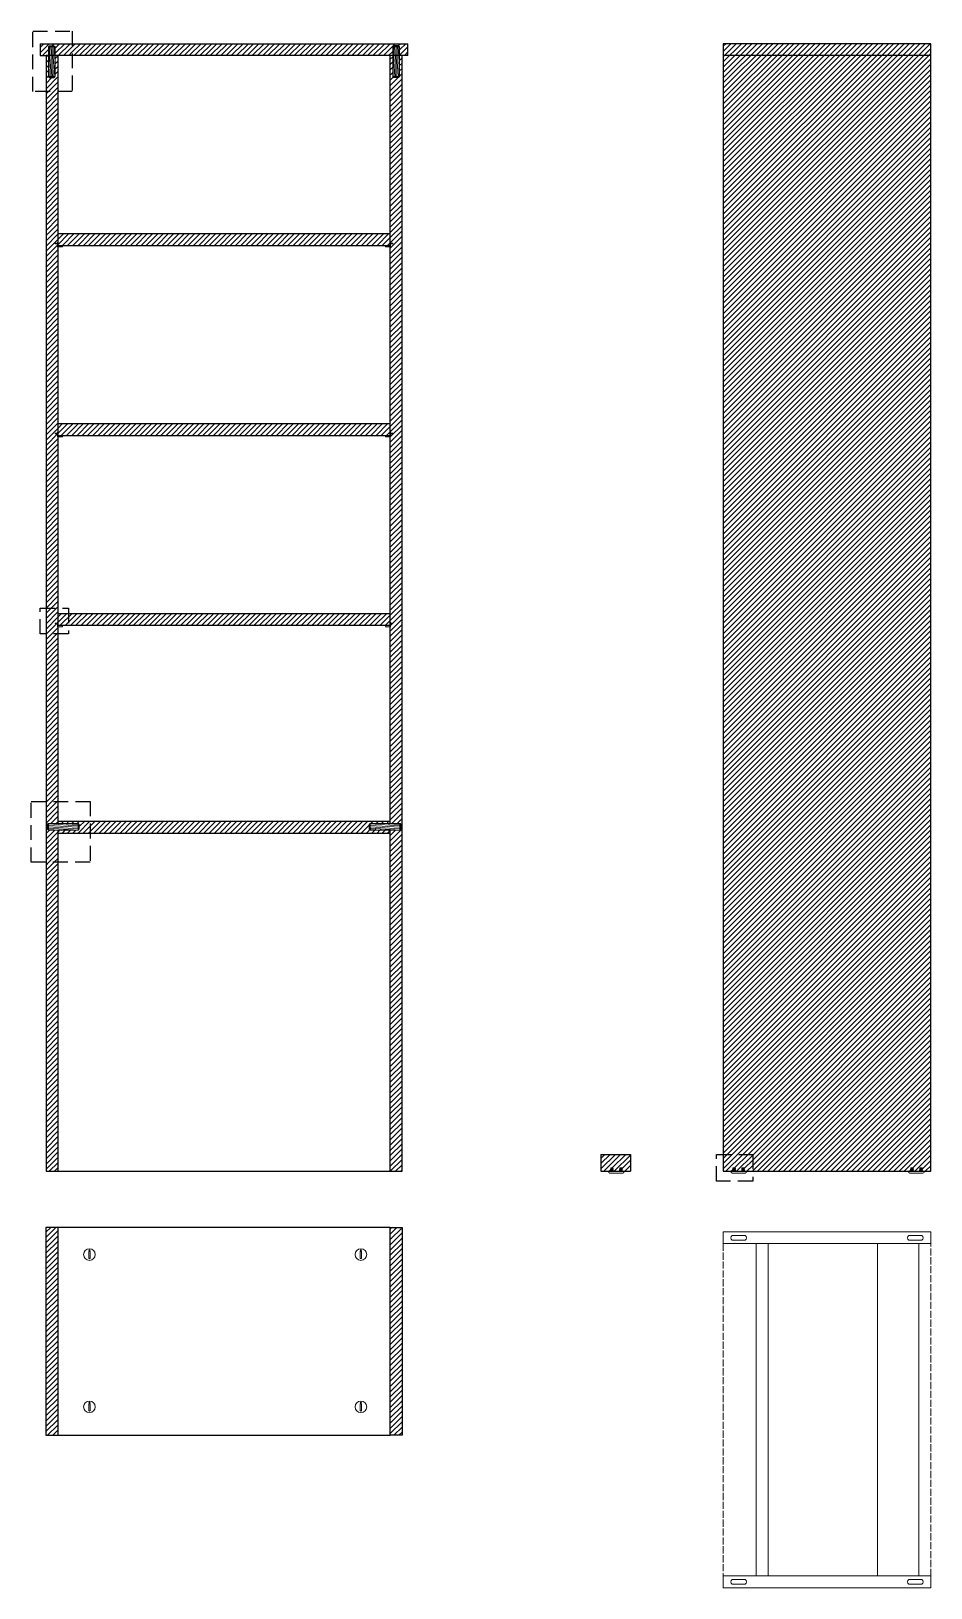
# Model space of a CAD drawing. Header units: centimetres. Extents: x -239 to 1959, y -161 to 626.
# Drawn here: x -68.9 to 82.7, y 31.9 to 294.2 of the extents above; entities that cross this region are included whole.
import ezdxf

# ---------------------------------------------------------------- set-up
doc = ezdxf.new("R2010")
doc.units = ezdxf.units.CM
doc.header["$MEASUREMENT"] = 0
doc.linetypes.add('ACAD_ISO02W100', pattern=[15, 12, -3])
doc.linetypes.add('HIDDEN', pattern=[0.375, 0.25, -0.125])
for name, color, linetype, lineweight in [('dettagli', 4, 'Continuous', 13), ('linee prospetti', 1, 'Continuous', 18), ('linee sezioni', 3, 'Continuous', 25), ('trame', 6, 'Continuous', 9)]:
    doc.layers.add(name, color=color, linetype=linetype, lineweight=lineweight)

msp = doc.modelspace()

# ---------------------------------------------------------------- hatches: boundary and pattern name
at = {"layer": 'trame'}
h = msp.add_hatch(dxfattribs=at)
h.set_pattern_fill('ANSI31', color=256, scale=5)
h.paths.add_polyline_path([(-65.9948, 291.53949, -0.278502654), (-65.9048, 291.63949), (-65.8548, 291.63949), (-65.8548, 291.73949), (-65.0048, 291.73949), (-65.0048, 291.63949), (-64.96925, 291.63949, -0.414213562), (-64.8548, 291.53949), (-64.8548, 290.09215), (-61.96528, 290.09215), (-61.96528, 292.09239), (-67.40343, 292.09239), (-67.40343, 290.09239), (-66.39645, 290.09215), (-65.9948, 290.09215)])
h = msp.add_hatch(dxfattribs=at)
h.set_pattern_fill('ANSI31', color=256, scale=5)
h.paths.add_polyline_path([(-7.96917, 291.57102, -0.278502654), (-7.87917, 291.67102), (-7.82917, 291.67102), (-7.82917, 291.77102), (-6.97917, 291.77102), (-6.97917, 291.67102), (-6.94362, 291.67102, -0.414213562), (-6.82917, 291.57102), (-6.82917, 290.09215), (-6.39645, 290.09215), (-5.40343, 290.09239), (-5.40343, 292.09239), (-61.96528, 292.09239), (-61.96528, 290.09215), (-7.96917, 290.09215)])
h = msp.add_hatch(dxfattribs=at)
h.set_pattern_fill('ANSI31', color=256, scale=5)
h.paths.add_polyline_path([(82.70568, 102.09239), (82.70568, 292.09239), (47.70568, 292.09239), (47.70568, 104.93618), (52.68133, 104.93618), (52.68133, 102.09239)])
h.paths.add_polyline_path([(79.70798, 102.59597, -0.071826401), (79.32398, 102.53238), (79.32398, 102.09239), (79.70798, 102.09239)], flags=16)
h.paths.add_polyline_path([(79.70798, 102.51613), (79.70798, 102.56776, -0.081064332), (79.32398, 102.50777), (79.32398, 102.45254, 0.071826401)], flags=0)
h.paths.add_polyline_path([(79.70798, 102.09239), (79.70798, 102.43282, -0.071826401), (79.32398, 102.36923), (79.32398, 102.09239)], flags=16)
h.paths.add_polyline_path([(79.32398, 102.42793, 0.081064332), (79.70798, 102.48792), (79.70798, 102.51613, -0.071826401), (79.32398, 102.45254)], flags=0)
h.paths.add_polyline_path([(79.70798, 102.56776), (79.70798, 102.59597, -0.071826401), (79.32398, 102.53238), (79.32398, 102.50777, 0.081064332)], flags=0)
h.paths.add_polyline_path([(81.23532, 102.09239), (81.23532, 102.25718, -0.071826401), (80.85132, 102.19359), (80.85132, 102.09239)], flags=0)
h.paths.add_polyline_path([(81.23532, 102.34951, -0.071826401), (80.85132, 102.28592), (80.85132, 102.09239), (81.23532, 102.09239)], flags=16)
h.paths.add_polyline_path([(81.23532, 102.3213, -0.081064332), (80.85132, 102.26131), (80.85132, 102.09239), (81.23532, 102.09239)], flags=0)
h.paths.add_polyline_path([(81.23532, 102.09239), (81.23532, 102.43282, -0.071826401), (80.85132, 102.36923), (80.85132, 102.09239)], flags=17)
h = msp.add_hatch(dxfattribs=at)
h.set_pattern_fill('ANSI31', color=256, scale=5)
h.paths.add_polyline_path([(-65.8548, 286.33949), (-65.9048, 286.43949), (-65.0048, 286.43949), (-65.0048, 286.33949)], flags=16)
h.paths.add_polyline_path([(-66.39645, 164.42017), (-64.40343, 164.42017), (-64.40343, 290.09215), (-64.8548, 290.09215), (-64.8548, 286.53949), (-65.9948, 286.53949), (-65.9948, 290.09215), (-66.39645, 290.09215)])
h = msp.add_hatch(dxfattribs=at)
h.set_pattern_fill('ANSI31', color=256, scale=5)
h.paths.add_polyline_path([(-11.75107, 159.57666), (-11.75107, 160.14666), (-11.75107, 160.71666), (-6.65107, 160.71666), (-6.65107, 160.56666), (-6.55107, 160.56666), (-6.64546, 159.70447, -0.359717132), (-6.75107, 159.57666)], flags=16)
h.paths.add_polyline_path([(-11.95107, 159.71666), (-11.95107, 160.56666), (-11.85107, 160.56666), (-11.85107, 159.71666)], flags=16)
h.paths.add_polyline_path([(-6.97917, 286.47102), (-6.97917, 286.37102), (-7.82917, 286.37102), (-7.87917, 286.47102)], flags=16)
h.paths.add_polyline_path([(-6.75107, 160.05672), (-6.75107, 160.71666), (-11.75107, 160.71666), (-11.75107, 160.37961)], flags=0)
h.paths.add_polyline_path([(-6.75107, 159.57666), (-6.75107, 160.71666), (-11.75107, 160.71666), (-11.75107, 159.89955)], flags=16)
h.paths.add_polyline_path([(-6.75107, 159.82387), (-6.75107, 160.71666), (-11.75107, 160.71666), (-11.75107, 160.14675)], flags=0)
h.paths.add_polyline_path([(-9.95447, 159.57666), (-6.75107, 159.57666), (-6.75107, 160.71666), (-11.75107, 160.71666), (-11.75107, 160.14666), (-11.75107, 159.69268)], flags=16)
h.paths.add_polyline_path([(-9.7586, 160.71666), (-11.75107, 160.71666), (-11.75107, 160.14666), (-11.75107, 159.57666), (-6.75107, 159.57666), (-6.75107, 160.52244)], flags=0)
h.paths.add_polyline_path([(-8.40343, 159.09239), (-8.40343, 102.09215), (-6.39645, 102.09215), (-6.39645, 290.09215), (-6.82917, 290.09215), (-6.82917, 286.57102), (-7.96917, 286.57102), (-7.96917, 290.09215), (-8.40343, 290.09215), (-8.40343, 161.09239), (-58.97156, 161.09239), (-58.97156, 159.09239)])
h = msp.add_hatch(dxfattribs=at)
h.set_pattern_fill('ANSI31', color=256, scale=5)
h.paths.add_polyline_path([(-8.40343, 260.09239), (-64.40343, 260.09239), (-64.40343, 258.09239), (-8.40343, 258.09239)])
h.paths.add_polyline_path([(-8.40343, 228.09239), (-64.40343, 228.09239), (-64.40343, 226.09239), (-8.40343, 226.09239)])
h.paths.add_polyline_path([(-8.40343, 196.09239), (-64.40343, 196.09239), (-64.40343, 194.09239), (-8.40343, 194.09239)])
h = msp.add_hatch(dxfattribs=at)
h.set_pattern_fill('ANSI31', color=256, scale=5)
h.paths.add_polyline_path([(-64.40343, 164.42017), (-66.39645, 164.42017), (-66.39645, 154.17653), (-64.40343, 154.17653), (-64.40343, 159.57666), (-66.00214, 159.57666, -0.278502654), (-66.10214, 159.66666), (-66.10214, 159.71666), (-66.20214, 159.71666), (-66.20214, 160.56666), (-66.10214, 160.56666), (-66.10214, 160.60221, -0.414213562), (-66.00214, 160.71666), (-64.40343, 160.71666)])
h = msp.add_hatch(dxfattribs=at)
h.set_pattern_fill('ANSI31', color=256, scale=5)
h.paths.add_polyline_path([(-61.00214, 161.09239), (-64.40343, 161.09239), (-64.40343, 160.71666), (-61.00214, 160.71666)])
h.paths.add_polyline_path([(-61.00214, 159.57666), (-64.40343, 159.57666), (-64.40343, 159.09239), (-61.00214, 159.09239)])
h.paths.add_polyline_path([(-58.97156, 161.09239), (-61.00214, 161.09239), (-61.00214, 159.57666, 0.278502654), (-60.90214, 159.66666), (-60.90214, 160.56666), (-60.80214, 160.56666), (-60.80214, 159.71666), (-60.90214, 159.71666), (-60.90214, 159.66666, -0.278502654), (-61.00214, 159.57666), (-61.00214, 159.09239), (-58.97156, 159.09239)])
h = msp.add_hatch(dxfattribs=at)
h.set_pattern_fill('ANSI31', color=256, scale=5)
h.paths.add_polyline_path([(-64.40343, 154.17653), (-66.39645, 154.17653), (-66.39645, 102.09215), (-64.40343, 102.09215)])
h = msp.add_hatch(dxfattribs=at)
h.set_pattern_fill('ANSI31', color=256, scale=5)
h.set_pattern_definition([(45, (-20.59715, 0), (-0.4419417, 0.4419417), [])])
h.paths.add_polyline_path([(32.08417, 104.93618), (27.10853, 104.93618), (27.10853, 102.09239), (28.75285, 102.09239), (28.75285, 102.14056, -0.173127612), (28.70475, 102.16897, -0.273281154), (28.75285, 102.19359), (28.75285, 102.23289, -0.173127612), (28.70475, 102.26131, -0.273281154), (28.75285, 102.28592), (28.75285, 102.3162, -0.173127612), (28.70475, 102.34462, -0.273281154), (28.75285, 102.36923), (28.75285, 102.39952, -0.173127612), (28.70475, 102.42793, -0.273281154), (28.75285, 102.45254), (28.75285, 102.47935, -0.173127612), (28.70475, 102.50777, -0.273281154), (28.75285, 102.53238), (28.75285, 102.64882), (29.13685, 102.64882), (29.13685, 102.62079, -0.173127612), (29.18496, 102.59237, -0.273281154), (29.13685, 102.56776), (29.13685, 102.54095, -0.173127612), (29.18496, 102.51253, -0.273281154), (29.13685, 102.48792), (29.13685, 102.45764, -0.173127612), (29.18496, 102.42922, -0.273281154), (29.13685, 102.40461), (29.13685, 102.37432, -0.173127612), (29.18496, 102.34591, -0.273281154), (29.13685, 102.3213), (29.13685, 102.28199, -0.173127612), (29.18496, 102.25358, -0.273281154), (29.13685, 102.22897), (29.13685, 102.09239), (30.2802, 102.09239), (30.2802, 102.14056, -0.173127612), (30.2321, 102.16897, -0.273281154), (30.2802, 102.19359), (30.2802, 102.23289, -0.173127612), (30.2321, 102.26131, -0.273281154), (30.2802, 102.28592), (30.2802, 102.3162, -0.173127612), (30.2321, 102.34462, -0.273281154), (30.2802, 102.36923), (30.2802, 102.39952, -0.173127612), (30.2321, 102.42793, -0.273281154), (30.2802, 102.45254), (30.2802, 102.47935, -0.173127612), (30.2321, 102.50777, -0.273281154), (30.2802, 102.53238), (30.2802, 102.64882), (30.6642, 102.64882), (30.6642, 102.62079, -0.173127612), (30.7123, 102.59237, -0.273281154), (30.6642, 102.56776), (30.6642, 102.54095, -0.173127612), (30.7123, 102.51253, -0.273281154), (30.6642, 102.48792), (30.6642, 102.45764, -0.173127612), (30.7123, 102.42922, -0.273281154), (30.6642, 102.40461), (30.6642, 102.37432, -0.173127612), (30.7123, 102.34591, -0.273281154), (30.6642, 102.3213), (30.6642, 102.28199, -0.173127612), (30.7123, 102.25358, -0.273281154), (30.6642, 102.22897), (30.6642, 102.09239), (32.08417, 102.09239)])
h = msp.add_hatch(dxfattribs=at)
h.set_pattern_fill('ANSI31', color=256, scale=5)
h.paths.add_polyline_path([(49.35001, 102.64882), (49.73401, 102.64882), (49.73401, 102.62079, -0.173127612), (49.78211, 102.59237, -0.273281154), (49.73401, 102.56776), (49.73401, 102.54095, -0.173127612), (49.78211, 102.51253, -0.273281154), (49.73401, 102.48792), (49.73401, 102.45764, -0.173127612), (49.78211, 102.42922, -0.273281154), (49.73401, 102.40461), (49.73401, 102.37432, -0.173127612), (49.78211, 102.34591, -0.273281154), (49.73401, 102.3213), (49.73401, 102.28199, -0.173127612), (49.78211, 102.25358, -0.273281154), (49.73401, 102.22897), (49.73401, 102.09239), (50.87735, 102.09239), (50.87735, 102.14056, -0.173127612), (50.82925, 102.16897, -0.273281154), (50.87735, 102.19359), (50.87735, 102.23289, -0.173127612), (50.82925, 102.26131, -0.273281154), (50.87735, 102.28592), (50.87735, 102.3162, -0.173127612), (50.82925, 102.34462, -0.273281154), (50.87735, 102.36923), (50.87735, 102.39952, -0.173127612), (50.82925, 102.42793, -0.273281154), (50.87735, 102.45254), (50.87735, 102.47935, -0.173127612), (50.82925, 102.50777, -0.273281154), (50.87735, 102.53238), (50.87735, 102.64882), (51.26135, 102.64882), (51.26135, 102.62079, -0.173127612), (51.30946, 102.59237, -0.273281154), (51.26135, 102.56776), (51.26135, 102.54095, -0.173127612), (51.30946, 102.51253, -0.273281154), (51.26135, 102.48792), (51.26135, 102.45764, -0.173127612), (51.30946, 102.42922, -0.273281154), (51.26135, 102.40461), (51.26135, 102.37432, -0.173127612), (51.30946, 102.34591, -0.273281154), (51.26135, 102.3213), (51.26135, 102.28199, -0.173127612), (51.30946, 102.25358, -0.273281154), (51.26135, 102.22897), (51.26135, 102.09239), (52.68133, 102.09239), (52.68133, 104.93618), (47.70568, 104.93618), (47.70568, 102.09239), (49.35001, 102.09239), (49.35001, 102.14056, -0.173127612), (49.3019, 102.16897, -0.273281154), (49.35001, 102.19359), (49.35001, 102.23289, -0.173127612), (49.3019, 102.26131, -0.273281154), (49.35001, 102.28592), (49.35001, 102.3162, -0.173127612), (49.3019, 102.34462, -0.273281154), (49.35001, 102.36923), (49.35001, 102.39952, -0.173127612), (49.3019, 102.42793, -0.273281154), (49.35001, 102.45254), (49.35001, 102.47935, -0.173127612), (49.3019, 102.50777, -0.273281154), (49.35001, 102.53238)])
h = msp.add_hatch(dxfattribs=at)
h.set_pattern_fill('ANSI31', color=256, scale=5)
h.paths.add_polyline_path([(-64.40343, 92.6074), (-66.40343, 92.6074), (-66.40343, 57.6074), (-64.40343, 57.6074)])
h.paths.add_polyline_path([(-6.40343, 92.6074), (-8.40343, 92.6074), (-8.40343, 57.6074), (-6.40343, 57.6074)])

# ---------------------------------------------------------------- linework, layer by layer
at = {"linetype": 'HIDDEN', "ltscale": 10}
for points in [[(-68.62106, 294.20573), (-61.96528, 294.20573), (-61.96528, 284.02584), (-68.62106, 284.02584), (-68.62106, 294.20573)], [(-67.36667, 196.96974), (-62.62743, 196.96974), (-62.62743, 192.63644), (-67.36667, 192.63644), (-67.36667, 196.96974)], [(-68.90204, 164.42017), (-58.97156, 164.42017), (-58.97156, 154.17653), (-68.90204, 154.17653), (-68.90204, 164.42017)], [(46.60905, 104.93618), (52.68133, 104.93618), (52.68133, 100.43998), (46.60905, 100.43998), (46.60905, 104.93618)]]:
    msp.add_lwpolyline(points, dxfattribs=at)
msp.add_arc((-59.07602, 87.46925), 0.10419, 196.2952678, 343.7047322)
at = {"layer": 'dettagli'}
for p, q in [((-65.9948, 286.53949), (-65.67192, 291.53949)), ((-65.9948, 289.74288), (-65.87878, 291.53949)), ((-65.7476, 286.53949), (-65.42471, 291.53949)), ((-65.51474, 286.53949), (-65.19186, 291.53949)), ((-65.28188, 286.53949), (-64.95899, 291.53949)), ((-64.96925, 291.63949), (-65.0048, 291.63949)), ((-7.96917, 286.57102), (-7.64628, 291.57102)), ((-7.96917, 289.77442), (-7.85315, 291.57102)), ((-7.72196, 286.57102), (-7.39907, 291.57102)), ((-7.48911, 286.57102), (-7.16622, 291.57102)), ((-7.25624, 286.57102), (-6.93335, 291.57102)), ((-6.94362, 291.67102), (-6.97917, 291.67102)), ((-65.04902, 286.53949), (-64.8548, 289.54702)), ((-7.02338, 286.57102), (-6.82917, 289.57855)), ((-64.96925, 286.43949), (-65.0048, 286.43949)), ((-6.94362, 286.47102), (-6.97917, 286.47102)), ((-66.10214, 160.60221), (-66.10214, 160.56666)), ((-61.00214, 160.28959), (-66.00214, 160.61248)), ((-61.00214, 160.05672), (-66.00214, 160.37961)), ((-61.00214, 159.82387), (-66.00214, 160.14675)), ((-61.00214, 160.52244), (-64.00967, 160.71666)), ((-60.90214, 160.60221), (-60.90214, 160.56666)), ((-11.85107, 160.60221), (-11.85107, 160.56666)), ((-6.75107, 160.28959), (-11.75107, 160.61248)), ((-6.75107, 160.05672), (-11.75107, 160.37961)), ((-6.75107, 159.82387), (-11.75107, 160.14675)), ((-6.75107, 160.52244), (-9.7586, 160.71666)), ((-6.65107, 160.60221), (-6.65107, 160.56666)), ((-61.00214, 159.57666), (-66.00214, 159.89955)), ((-64.20553, 159.57666), (-66.00214, 159.69268)), ((-6.75107, 159.57666), (-11.75107, 159.89955)), ((-9.95447, 159.57666), (-11.75107, 159.69268)), ((28.75285, 102.64882), (29.13685, 102.64882)), ((30.2802, 102.64882), (30.6642, 102.64882)), ((49.35001, 102.64882), (49.73401, 102.64882)), ((50.87735, 102.64882), (51.26135, 102.64882)), ((79.32398, 102.64882), (79.70798, 102.64882)), ((80.85132, 102.64882), (81.23532, 102.64882)), ((-59.17602, 88.73628), (-59.07602, 88.85628)), ((-59.07602, 88.85628), (-58.97602, 88.73628)), ((-13.43829, 88.73628), (-13.33829, 88.85628)), ((-13.33829, 88.85628), (-13.23829, 88.73628)), ((-59.17602, 63.07165), (-59.07602, 63.19165)), ((-59.07602, 63.19165), (-58.97602, 63.07165)), ((-13.43829, 63.07165), (-13.33829, 63.19165)), ((-13.33829, 63.19165), (-13.23829, 63.07165))]:
    msp.add_line(p, q, dxfattribs=at)
for points in [[(-65.4248, 291.53949), (-64.8548, 291.53949), (-64.8548, 286.53949), (-65.9948, 286.53949), (-65.9948, 291.53949), (-65.4248, 291.53949)], [(-65.8548, 291.63949), (-65.8548, 291.73949), (-65.0048, 291.73949), (-65.0048, 291.63949), (-65.9048, 291.63949)], [(-7.39917, 291.57102), (-6.82917, 291.57102), (-6.82917, 286.57102), (-7.96917, 286.57102), (-7.96917, 291.57102), (-7.39917, 291.57102)], [(-7.82917, 291.67102), (-7.82917, 291.77102), (-6.97917, 291.77102), (-6.97917, 291.67102), (-7.87917, 291.67102)], [(-65.8548, 286.43949), (-65.8548, 286.33949), (-65.0048, 286.33949), (-65.0048, 286.43949), (-65.9048, 286.43949)], [(-7.82917, 286.47102), (-7.82917, 286.37102), (-6.97917, 286.37102), (-6.97917, 286.47102), (-7.87917, 286.47102)], [(-64.45343, 258.47409), (-64.85343, 258.47409), (-64.85343, 258.37409), (-64.45343, 258.37409)], [(-64.45343, 257.84239), (-64.45343, 258.62409), (-64.40343, 258.62409), (-64.40343, 257.84239), (-64.45343, 257.84239)], [(-63.78973, 258.09239), (-64.40343, 258.09239)], [(-64.40343, 257.84239), (-63.60343, 257.84239), (-63.60343, 257.88872)], [(-8.40343, 257.84239), (-9.20343, 257.84239), (-9.20343, 257.88872)], [(-9.01714, 258.09239), (-8.40343, 258.09239)], [(-8.35343, 257.84239), (-8.35343, 258.62409), (-8.40343, 258.62409), (-8.40343, 257.84239), (-8.35343, 257.84239)], [(-8.35343, 258.47409), (-7.95343, 258.47409), (-7.95343, 258.37409), (-8.35343, 258.37409)], [(-64.45343, 226.47409), (-64.85343, 226.47409), (-64.85343, 226.37409), (-64.45343, 226.37409)], [(-64.45343, 225.84239), (-64.45343, 226.62409), (-64.40343, 226.62409), (-64.40343, 225.84239), (-64.45343, 225.84239)], [(-63.78973, 226.09239), (-64.40343, 226.09239)], [(-64.40343, 225.84239), (-63.60343, 225.84239), (-63.60343, 225.88872)], [(-8.40343, 225.84239), (-9.20343, 225.84239), (-9.20343, 225.88872)], [(-9.01714, 226.09239), (-8.40343, 226.09239)], [(-8.35343, 225.84239), (-8.35343, 226.62409), (-8.40343, 226.62409), (-8.40343, 225.84239), (-8.35343, 225.84239)], [(-8.35343, 226.47409), (-7.95343, 226.47409), (-7.95343, 226.37409), (-8.35343, 226.37409)], [(-64.45343, 194.47409), (-64.85343, 194.47409), (-64.85343, 194.37409), (-64.45343, 194.37409)], [(-64.45343, 193.84239), (-64.45343, 194.62409), (-64.40343, 194.62409), (-64.40343, 193.84239), (-64.45343, 193.84239)], [(-8.35343, 193.84239), (-8.35343, 194.62409), (-8.40343, 194.62409), (-8.40343, 193.84239), (-8.35343, 193.84239)], [(-8.35343, 194.47409), (-7.95343, 194.47409), (-7.95343, 194.37409), (-8.35343, 194.37409)], [(-63.78973, 194.09239), (-64.40343, 194.09239)], [(-64.40343, 193.84239), (-63.60343, 193.84239), (-63.60343, 193.88872)], [(-8.40343, 193.84239), (-9.20343, 193.84239), (-9.20343, 193.88872)], [(-9.01714, 194.09239), (-8.40343, 194.09239)], [(-66.10214, 159.71666), (-66.20214, 159.71666), (-66.20214, 160.56666), (-66.10214, 160.56666), (-66.10214, 159.66666)], [(-66.00214, 160.14666), (-66.00214, 160.71666), (-61.00214, 160.71666), (-61.00214, 159.57666), (-66.00214, 159.57666), (-66.00214, 160.14666)], [(-60.90214, 159.71666), (-60.80214, 159.71666), (-60.80214, 160.56666), (-60.90214, 160.56666), (-60.90214, 159.66666)], [(-11.85107, 159.71666), (-11.95107, 159.71666), (-11.95107, 160.56666), (-11.85107, 160.56666), (-11.85107, 159.66666)], [(-11.75107, 160.14666), (-11.75107, 160.71666), (-6.75107, 160.71666), (-6.75107, 159.57666), (-11.75107, 159.57666), (-11.75107, 160.14666)], [(-6.65107, 159.71666), (-6.55107, 159.71666), (-6.55107, 160.56666), (-6.65107, 160.56666), (-6.65107, 159.66666)], [(29.13685, 102.64882), (29.13685, 102.09239), (28.75285, 102.09239), (28.75285, 102.64882)], [(30.6642, 102.64882), (30.6642, 102.09239), (30.2802, 102.09239), (30.2802, 102.64882)], [(49.73401, 102.64882), (49.73401, 102.09239), (49.35001, 102.09239), (49.35001, 102.64882)], [(51.26135, 102.64882), (51.26135, 102.09239), (50.87735, 102.09239), (50.87735, 102.64882)], [(79.70798, 102.64882), (79.70798, 102.09239), (79.32398, 102.09239), (79.32398, 102.64882)], [(81.23532, 102.64882), (81.23532, 102.09239), (80.85132, 102.09239), (80.85132, 102.64882)], [(28.60853, 101.79239), (28.60853, 101.79239), (30.80853, 101.79239), (30.80853, 101.79239)], [(49.20568, 101.79239), (49.20568, 101.79239), (51.40568, 101.79239), (51.40568, 101.79239)], [(79.17965, 101.79239), (79.17965, 101.79239), (81.37965, 101.79239), (81.37965, 101.79239)], [(-59.17602, 88.73628), (-58.97602, 88.73628)], [(-59.17602, 88.54927), (-59.17602, 87.44002)], [(-58.97602, 87.44002), (-58.97602, 88.54927)], [(-13.43829, 88.73628), (-13.23829, 88.73628)], [(-13.43829, 88.54927), (-13.43829, 87.44002)], [(-13.23829, 87.44002), (-13.23829, 88.54927)], [(-59.17602, 63.07165), (-58.97602, 63.07165)], [(-13.43829, 63.07165), (-13.23829, 63.07165)], [(-59.17602, 62.88464), (-59.17602, 61.77539)], [(-58.97602, 61.77539), (-58.97602, 62.88464)], [(-13.43829, 62.88464), (-13.43829, 61.77539)], [(-13.23829, 61.77539), (-13.23829, 62.88464)]]:
    msp.add_lwpolyline(points, dxfattribs=at)
for centre in [(-59.07602, 88.06923), (-13.33829, 88.06923), (-59.07602, 62.4046), (-13.33829, 62.4046)]:
    msp.add_circle(centre, 0.9821, dxfattribs=at)
for centre, radius, start, end in [((-65.867, 291.51496), 0.13013, 106.8874654, 169.1381096), ((-64.96203, 291.53226), 0.10747, 3.8548304, 93.8548304), ((-7.84136, 291.5465), 0.13013, 106.8874654, 169.1381096), ((-6.93639, 291.5638), 0.10747, 3.8548304, 93.8548304), ((-65.867, 286.56401), 0.13013, 190.8618904, 253.1125346), ((-64.96203, 286.54671), 0.10747, 266.1451696, 356.1451696), ((-7.84136, 286.59554), 0.13013, 190.8618904, 253.1125346), ((-6.93639, 286.57825), 0.10747, 266.1451696, 356.1451696), ((-63.83324, 257.86556), 0.23097, 354.2442408, 79.1416657), ((-8.97362, 257.86556), 0.23097, 100.8583343, 185.7557592), ((-63.83324, 225.86556), 0.23097, 354.2442408, 79.1416657), ((-8.97362, 225.86556), 0.23097, 100.8583343, 185.7557592), ((-63.83324, 193.86556), 0.23097, 354.2442408, 79.1416657), ((-8.97362, 193.86556), 0.23097, 100.8583343, 185.7557592), ((-65.99491, 160.60944), 0.10747, 93.8548304, 183.8548304), ((-61.00936, 160.60944), 0.10747, 356.1451696, 86.1451696), ((-11.74385, 160.60944), 0.10747, 93.8548304, 183.8548304), ((-6.7583, 160.60944), 0.10747, 356.1451696, 86.1451696), ((-65.97762, 159.70447), 0.13013, 196.8874654, 259.1381096), ((-61.02666, 159.70447), 0.13013, 280.8618904, 343.1125346), ((-11.72655, 159.70447), 0.13013, 196.8874654, 259.1381096), ((-6.77559, 159.70447), 0.13013, 280.8618904, 343.1125346), ((28.74963, 102.47935), 0.05312, 86.5275812, 147.6661914), ((28.7686, 102.56094), 0.08309, 219.7871179, 259.0755994), ((28.74963, 102.39952), 0.05312, 86.5275812, 147.6661914), ((28.7686, 102.4811), 0.08309, 219.7871179, 259.0755994), ((28.74963, 102.3162), 0.05312, 86.5275812, 147.6661914), ((28.7686, 102.39779), 0.08309, 219.7871179, 259.0755994), ((28.72465, 103.89384), 1.36175, 271.1868232, 287.6200008), ((28.76105, 103.71423), 1.20649, 269.6106198, 288.1486601), ((28.72465, 103.814), 1.36175, 271.1868232, 287.6200008), ((28.76105, 103.63439), 1.20649, 269.6106198, 288.1486601), ((28.72465, 103.73069), 1.36175, 271.1868232, 287.6200008), ((28.76105, 103.55108), 1.20649, 269.6106198, 288.1486601), ((28.72465, 103.64738), 1.36175, 271.1868232, 287.6200008), ((28.76105, 103.46777), 1.20649, 269.6106198, 288.1486601), ((29.1211, 102.5392), 0.08309, 39.7871179, 79.0755994), ((29.14007, 102.62079), 0.05312, 266.5275812, 327.6661914), ((29.1211, 102.45936), 0.08309, 39.7871179, 79.0755994), ((29.14007, 102.54095), 0.05312, 266.5275812, 327.6661914), ((29.1211, 102.37605), 0.08309, 39.7871179, 79.0755994), ((29.14007, 102.45764), 0.05312, 266.5275812, 327.6661914), ((29.1211, 102.29274), 0.08309, 39.7871179, 79.0755994), ((29.14007, 102.37432), 0.05312, 266.5275812, 327.6661914), ((30.27698, 102.47935), 0.05312, 86.5275812, 147.6661914), ((30.29595, 102.56094), 0.08309, 219.7871179, 259.0755994), ((30.27698, 102.39952), 0.05312, 86.5275812, 147.6661914), ((30.29595, 102.4811), 0.08309, 219.7871179, 259.0755994), ((30.27698, 102.3162), 0.05312, 86.5275812, 147.6661914), ((30.29595, 102.39779), 0.08309, 219.7871179, 259.0755994), ((30.25199, 103.89384), 1.36175, 271.1868232, 287.6200008), ((30.2884, 103.71423), 1.20649, 269.6106198, 288.1486601), ((30.25199, 103.814), 1.36175, 271.1868232, 287.6200008), ((30.2884, 103.63439), 1.20649, 269.6106198, 288.1486601), ((30.25199, 103.73069), 1.36175, 271.1868232, 287.6200008), ((30.2884, 103.55108), 1.20649, 269.6106198, 288.1486601), ((30.25199, 103.64738), 1.36175, 271.1868232, 287.6200008), ((30.2884, 103.46777), 1.20649, 269.6106198, 288.1486601), ((30.64845, 102.5392), 0.08309, 39.7871179, 79.0755994), ((30.66742, 102.62079), 0.05312, 266.5275812, 327.6661914), ((30.64845, 102.45936), 0.08309, 39.7871179, 79.0755994), ((30.66742, 102.54095), 0.05312, 266.5275812, 327.6661914), ((30.64845, 102.37605), 0.08309, 39.7871179, 79.0755994), ((30.66742, 102.45764), 0.05312, 266.5275812, 327.6661914), ((30.64845, 102.29274), 0.08309, 39.7871179, 79.0755994), ((30.66742, 102.37432), 0.05312, 266.5275812, 327.6661914), ((49.34679, 102.47935), 0.05312, 86.5275812, 147.6661914), ((49.36575, 102.56094), 0.08309, 219.7871179, 259.0755994), ((49.34679, 102.39952), 0.05312, 86.5275812, 147.6661914), ((49.36575, 102.4811), 0.08309, 219.7871179, 259.0755994), ((49.34679, 102.3162), 0.05312, 86.5275812, 147.6661914), ((49.36575, 102.39779), 0.08309, 219.7871179, 259.0755994), ((49.3218, 103.89384), 1.36175, 271.1868232, 287.6200008), ((49.35821, 103.71423), 1.20649, 269.6106198, 288.1486601), ((49.3218, 103.814), 1.36175, 271.1868232, 287.6200008), ((49.35821, 103.63439), 1.20649, 269.6106198, 288.1486601), ((49.3218, 103.73069), 1.36175, 271.1868232, 287.6200008), ((49.35821, 103.55108), 1.20649, 269.6106198, 288.1486601), ((49.3218, 103.64738), 1.36175, 271.1868232, 287.6200008), ((49.35821, 103.46777), 1.20649, 269.6106198, 288.1486601), ((49.71826, 102.5392), 0.08309, 39.7871179, 79.0755994), ((49.73722, 102.62079), 0.05312, 266.5275812, 327.6661914), ((49.71826, 102.45936), 0.08309, 39.7871179, 79.0755994), ((49.73722, 102.54095), 0.05312, 266.5275812, 327.6661914), ((49.71826, 102.37605), 0.08309, 39.7871179, 79.0755994), ((49.73722, 102.45764), 0.05312, 266.5275812, 327.6661914), ((49.71826, 102.29274), 0.08309, 39.7871179, 79.0755994), ((49.73722, 102.37432), 0.05312, 266.5275812, 327.6661914), ((50.87414, 102.47935), 0.05312, 86.5275812, 147.6661914), ((50.8931, 102.56094), 0.08309, 219.7871179, 259.0755994), ((50.87414, 102.39952), 0.05312, 86.5275812, 147.6661914), ((50.8931, 102.4811), 0.08309, 219.7871179, 259.0755994), ((50.87414, 102.3162), 0.05312, 86.5275812, 147.6661914), ((50.8931, 102.39779), 0.08309, 219.7871179, 259.0755994), ((50.84915, 103.89384), 1.36175, 271.1868232, 287.6200008), ((50.88555, 103.71423), 1.20649, 269.6106198, 288.1486601), ((50.84915, 103.814), 1.36175, 271.1868232, 287.6200008), ((50.88555, 103.63439), 1.20649, 269.6106198, 288.1486601), ((50.84915, 103.73069), 1.36175, 271.1868232, 287.6200008), ((50.88555, 103.55108), 1.20649, 269.6106198, 288.1486601), ((50.84915, 103.64738), 1.36175, 271.1868232, 287.6200008), ((50.88555, 103.46777), 1.20649, 269.6106198, 288.1486601), ((51.24561, 102.5392), 0.08309, 39.7871179, 79.0755994), ((51.26457, 102.62079), 0.05312, 266.5275812, 327.6661914), ((51.24561, 102.45936), 0.08309, 39.7871179, 79.0755994), ((51.26457, 102.54095), 0.05312, 266.5275812, 327.6661914), ((51.24561, 102.37605), 0.08309, 39.7871179, 79.0755994), ((51.26457, 102.45764), 0.05312, 266.5275812, 327.6661914), ((51.24561, 102.29274), 0.08309, 39.7871179, 79.0755994), ((51.26457, 102.37432), 0.05312, 266.5275812, 327.6661914), ((79.32076, 102.47935), 0.05312, 86.5275812, 147.6661914), ((79.33973, 102.56094), 0.08309, 219.7871179, 259.0755994), ((79.32076, 102.39952), 0.05312, 86.5275812, 147.6661914), ((79.33973, 102.4811), 0.08309, 219.7871179, 259.0755994), ((79.32076, 102.3162), 0.05312, 86.5275812, 147.6661914), ((79.33973, 102.39779), 0.08309, 219.7871179, 259.0755994), ((79.29577, 103.89384), 1.36175, 271.1868232, 287.6200008), ((79.33218, 103.71423), 1.20649, 269.6106198, 288.1486601), ((79.29577, 103.814), 1.36175, 271.1868232, 287.6200008), ((79.33218, 103.63439), 1.20649, 269.6106198, 288.1486601), ((79.29577, 103.73069), 1.36175, 271.1868232, 287.6200008), ((79.33218, 103.55108), 1.20649, 269.6106198, 288.1486601), ((79.29577, 103.64738), 1.36175, 271.1868232, 287.6200008), ((79.33218, 103.46777), 1.20649, 269.6106198, 288.1486601), ((79.69223, 102.5392), 0.08309, 39.7871179, 79.0755994), ((79.7112, 102.62079), 0.05312, 266.5275812, 327.6661914), ((79.69223, 102.45936), 0.08309, 39.7871179, 79.0755994), ((79.7112, 102.54095), 0.05312, 266.5275812, 327.6661914), ((79.69223, 102.37605), 0.08309, 39.7871179, 79.0755994), ((79.7112, 102.45764), 0.05312, 266.5275812, 327.6661914), ((79.69223, 102.29274), 0.08309, 39.7871179, 79.0755994), ((79.7112, 102.37432), 0.05312, 266.5275812, 327.6661914), ((80.84811, 102.47935), 0.05312, 86.5275812, 147.6661914), ((80.86707, 102.56094), 0.08309, 219.7871179, 259.0755994), ((80.84811, 102.39952), 0.05312, 86.5275812, 147.6661914), ((80.86707, 102.4811), 0.08309, 219.7871179, 259.0755994), ((80.84811, 102.3162), 0.05312, 86.5275812, 147.6661914), ((80.86707, 102.39779), 0.08309, 219.7871179, 259.0755994), ((80.82312, 103.89384), 1.36175, 271.1868232, 287.6200008), ((80.85952, 103.71423), 1.20649, 269.6106198, 288.1486601), ((80.82312, 103.814), 1.36175, 271.1868232, 287.6200008), ((80.85952, 103.63439), 1.20649, 269.6106198, 288.1486601), ((80.82312, 103.73069), 1.36175, 271.1868232, 287.6200008), ((80.85952, 103.55108), 1.20649, 269.6106198, 288.1486601), ((80.82312, 103.64738), 1.36175, 271.1868232, 287.6200008), ((80.85952, 103.46777), 1.20649, 269.6106198, 288.1486601), ((81.21958, 102.5392), 0.08309, 39.7871179, 79.0755994), ((81.23854, 102.62079), 0.05312, 266.5275812, 327.6661914), ((81.21958, 102.45936), 0.08309, 39.7871179, 79.0755994), ((81.23854, 102.54095), 0.05312, 266.5275812, 327.6661914), ((81.21958, 102.37605), 0.08309, 39.7871179, 79.0755994), ((81.23854, 102.45764), 0.05312, 266.5275812, 327.6661914), ((81.21958, 102.29274), 0.08309, 39.7871179, 79.0755994), ((81.23854, 102.37432), 0.05312, 266.5275812, 327.6661914), ((28.70011, 102.12939), 0.34922, 186.0815282, 254.7967201), ((28.74963, 102.23289), 0.05312, 86.5275812, 147.6661914), ((28.7686, 102.31448), 0.08309, 219.7871179, 259.0755994), ((28.74963, 102.14056), 0.05312, 86.5275812, 147.6661914), ((28.7686, 102.22215), 0.08309, 219.7871179, 259.0755994), ((28.72465, 103.55504), 1.36175, 271.1868232, 287.6200008), ((28.76105, 103.37543), 1.20649, 269.6106198, 288.1486601), ((29.1211, 102.2004), 0.08309, 39.7871179, 79.0755994), ((29.14007, 102.28199), 0.05312, 266.5275812, 327.6661914), ((30.27698, 102.23289), 0.05312, 86.5275812, 147.6661914), ((30.29595, 102.31448), 0.08309, 219.7871179, 259.0755994), ((30.27698, 102.14056), 0.05312, 86.5275812, 147.6661914), ((30.29595, 102.22215), 0.08309, 219.7871179, 259.0755994), ((30.25199, 103.55504), 1.36175, 271.1868232, 287.6200008), ((30.2884, 103.37543), 1.20649, 269.6106198, 288.1486601), ((30.64845, 102.2004), 0.08309, 39.7871179, 79.0755994), ((30.66742, 102.28199), 0.05312, 266.5275812, 327.6661914), ((30.71694, 102.12939), 0.34922, 285.2032799, 353.9184718), ((49.29726, 102.12939), 0.34922, 186.0815282, 254.7967201), ((49.34679, 102.23289), 0.05312, 86.5275812, 147.6661914), ((49.36575, 102.31448), 0.08309, 219.7871179, 259.0755994), ((49.34679, 102.14056), 0.05312, 86.5275812, 147.6661914), ((49.36575, 102.22215), 0.08309, 219.7871179, 259.0755994), ((49.3218, 103.55504), 1.36175, 271.1868232, 287.6200008), ((49.35821, 103.37543), 1.20649, 269.6106198, 288.1486601), ((49.71826, 102.2004), 0.08309, 39.7871179, 79.0755994), ((49.73722, 102.28199), 0.05312, 266.5275812, 327.6661914), ((50.87414, 102.23289), 0.05312, 86.5275812, 147.6661914), ((50.8931, 102.31448), 0.08309, 219.7871179, 259.0755994), ((50.87414, 102.14056), 0.05312, 86.5275812, 147.6661914), ((50.8931, 102.22215), 0.08309, 219.7871179, 259.0755994), ((50.84915, 103.55504), 1.36175, 271.1868232, 287.6200008), ((50.88555, 103.37543), 1.20649, 269.6106198, 288.1486601), ((51.24561, 102.2004), 0.08309, 39.7871179, 79.0755994), ((51.26457, 102.28199), 0.05312, 266.5275812, 327.6661914), ((51.3141, 102.12939), 0.34922, 285.2032799, 353.9184718), ((79.27123, 102.12939), 0.34922, 186.0815282, 254.7967201), ((79.32076, 102.23289), 0.05312, 86.5275812, 147.6661914), ((79.33973, 102.31448), 0.08309, 219.7871179, 259.0755994), ((79.32076, 102.14056), 0.05312, 86.5275812, 147.6661914), ((79.33973, 102.22215), 0.08309, 219.7871179, 259.0755994), ((79.29577, 103.55504), 1.36175, 271.1868232, 287.6200008), ((79.33218, 103.37543), 1.20649, 269.6106198, 288.1486601), ((79.69223, 102.2004), 0.08309, 39.7871179, 79.0755994), ((79.7112, 102.28199), 0.05312, 266.5275812, 327.6661914), ((80.84811, 102.23289), 0.05312, 86.5275812, 147.6661914), ((80.86707, 102.31448), 0.08309, 219.7871179, 259.0755994), ((80.84811, 102.14056), 0.05312, 86.5275812, 147.6661914), ((80.86707, 102.22215), 0.08309, 219.7871179, 259.0755994), ((80.82312, 103.55504), 1.36175, 271.1868232, 287.6200008), ((80.85952, 103.37543), 1.20649, 269.6106198, 288.1486601), ((81.21958, 102.2004), 0.08309, 39.7871179, 79.0755994), ((81.23854, 102.28199), 0.05312, 266.5275812, 327.6661914), ((81.28807, 102.12939), 0.34922, 285.2032799, 353.9184718), ((-59.07602, 88.52003), 0.10419, 16.2952678, 163.7047322), ((-13.33829, 88.52003), 0.10419, 16.2952678, 163.7047322), ((-13.33829, 87.46925), 0.10419, 196.2952678, 343.7047322), ((-59.07602, 62.85541), 0.10419, 16.2952678, 163.7047322), ((-13.33829, 62.85541), 0.10419, 16.2952678, 163.7047322), ((-59.07602, 61.80462), 0.10419, 196.2952678, 343.7047322), ((-13.33829, 61.80462), 0.10419, 196.2952678, 343.7047322)]:
    msp.add_arc(centre, radius, start, end, dxfattribs=at)
at = {"layer": 'linee prospetti', "ltscale": 0.05}
for p, q in [((82.70568, 89.90202), (47.70568, 89.90202)), ((47.70568, 33.90202), (82.70568, 33.90202))]:
    msp.add_line(p, q, dxfattribs=at)
at = {"layer": 'linee prospetti', "linetype": 'ACAD_ISO02W100', "ltscale": 0.1}
for p, q in [((47.70568, 89.90202), (47.70568, 33.90202)), ((82.70568, 33.90202), (82.70568, 89.90202))]:
    msp.add_line(p, q, dxfattribs=at)
at = {"layer": 'linee prospetti'}
for p, q in [((53.27196, 33.90202), (53.27196, 89.90202)), ((55.27196, 33.90202), (55.27196, 89.90202)), ((73.70568, 33.90202), (73.70568, 89.90202)), ((80.70568, 33.90202), (80.70568, 89.90202))]:
    msp.add_line(p, q, dxfattribs=at)
for points in [[(47.70568, 89.90202), (47.70568, 91.90202), (82.70568, 91.90202), (82.70568, 89.90202)], [(49.20568, 91.30202), (49.20568, 91.30202), (51.40568, 91.30202)], [(51.40568, 90.50202), (51.40568, 90.50202), (49.20568, 90.50202)], [(79.00568, 91.30202), (79.00568, 91.30202), (81.20568, 91.30202)], [(81.20568, 90.50202), (81.20568, 90.50202), (79.00568, 90.50202)], [(47.70568, 33.90202), (47.70568, 31.90202), (82.70568, 31.90202), (82.70568, 33.90202)], [(49.20568, 33.30202), (49.20568, 33.30202), (51.40568, 33.30202)], [(51.40568, 32.50202), (51.40568, 32.50202), (49.20568, 32.50202)], [(79.00568, 33.30202), (79.00568, 33.30202), (81.20568, 33.30202)], [(81.20568, 32.50202), (81.20568, 32.50202), (79.00568, 32.50202)]]:
    msp.add_lwpolyline(points, dxfattribs=at)
for centre, start, end in [((49.47512, 90.90202), 123.9645305, 236.0354695), ((51.13624, 90.90202), 303.9645305, 56.0354695), ((79.27512, 90.90202), 123.9645305, 236.0354695), ((80.93624, 90.90202), 303.9645305, 56.0354695), ((49.47512, 32.90202), 123.9645305, 236.0354695), ((51.13624, 32.90202), 303.9645305, 56.0354695), ((79.27512, 32.90202), 123.9645305, 236.0354695), ((80.93624, 32.90202), 303.9645305, 56.0354695)]:
    msp.add_arc(centre, 0.48229, start, end, dxfattribs=at)
at = {"layer": 'linee sezioni'}
for p, q in [((-67.40343, 292.09239), (-5.40343, 292.09239)), ((-67.40343, 292.09239), (-67.40343, 290.09239)), ((-5.40343, 290.09239), (-5.40343, 292.09239)), ((-67.40343, 290.09239), (-66.39645, 290.09215)), ((-64.40343, 290.09239), (-64.40343, 160.71666)), ((-8.40343, 160.71666), (-8.40343, 290.09239)), ((-5.40343, 290.09239), (-6.39645, 290.09215)), ((82.70568, 290.09239), (47.70568, 290.09239)), ((-64.40343, 260.09239), (-8.40343, 260.09239)), ((-64.40343, 258.09239), (-8.40343, 258.09239)), ((-64.40343, 228.09239), (-8.40343, 228.09239)), ((-64.40343, 226.09239), (-8.40343, 226.09239)), ((-64.40343, 196.09239), (-8.40343, 196.09239)), ((-64.40343, 194.09239), (-8.40343, 194.09239)), ((-64.40343, 161.09239), (-8.40343, 161.09239)), ((-64.40343, 159.57666), (-64.40343, 102.09239)), ((-64.40343, 159.09239), (-8.40343, 159.09239)), ((-8.40343, 102.09239), (-8.40343, 159.57666)), ((27.10853, 104.93618), (32.08417, 104.93618)), ((32.08417, 104.93618), (32.08417, 102.09239))]:
    msp.add_line(p, q, dxfattribs=at)
for points in [[(82.70568, 292.09239), (47.70568, 292.09239), (47.70568, 102.09239), (82.70568, 102.09239), (82.70568, 292.09239)], [(-66.39645, 102.09215), (-6.39645, 102.09215), (-6.39645, 290.09215), (-66.39645, 290.09215), (-66.39645, 102.09215)], [(27.10853, 104.93618), (27.10853, 102.09239), (32.08417, 102.09239)], [(-64.40343, 92.6074), (-66.40343, 92.6074), (-66.40343, 57.6074), (-64.40343, 57.6074)], [(-64.40343, 57.6074), (-8.40343, 57.6074), (-8.40343, 92.6074), (-64.40343, 92.6074), (-64.40343, 57.6074)], [(-8.40343, 92.6074), (-6.40343, 92.6074), (-6.40343, 57.6074), (-8.40343, 57.6074)]]:
    msp.add_lwpolyline(points, dxfattribs=at)

doc.saveas('drawing.dxf')
